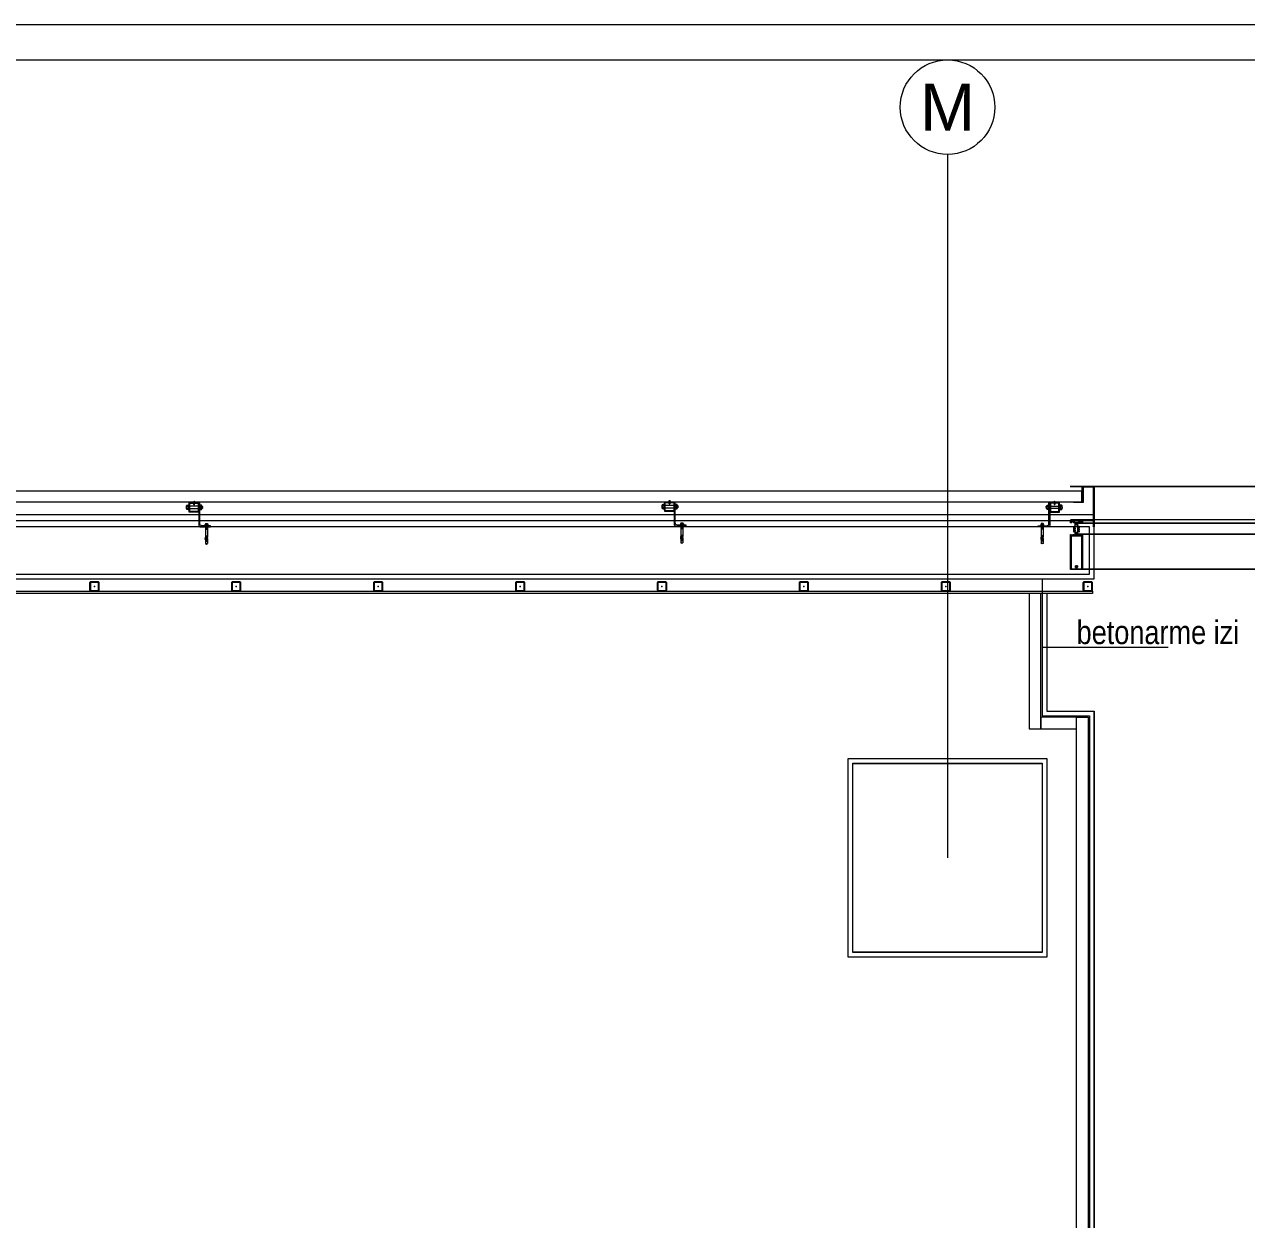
# Model space of a CAD drawing. Extents: x -3709 to 34975, y -230 to 8245.
# Drawn here: x 18851 to 19367, y 3699 to 4205 of the extents above; entities that cross this region are included whole.
import ezdxf
from ezdxf.enums import TextEntityAlignment as Align

# ---------------------------------------------------------------- set-up
doc = ezdxf.new("R2010")
doc.units = 0
doc.linetypes.add('Grundrisse$0$AUSGEZOGEN', pattern=[2, 1, 1])
doc.linetypes.add('HIDDEN', pattern=[0.375, 0.25, -0.125])
doc.layers.get('0').update_dxf_attribs({"color": 9, "lineweight": 9})
for name, color, linetype, lineweight in [('00', 9, 'Continuous', 9), ('01', 9, 'Continuous', 9), ('06B', 9, 'Continuous', 9), ('06C', 9, 'Continuous', 9), ('06D', 9, 'Continuous', 9), ('10', 9, 'Continuous', 9), ('10A', 9, 'Continuous', 9), ('11', 9, 'Continuous', 9), ('14', 9, 'Continuous', 9), ('15', 9, 'Continuous', 9), ('21', 9, 'Continuous', 9), ('24', 9, 'Continuous', 9), ('33', 9, 'BATTING', 9), ('35', 9, 'Continuous', 9), ('40A', 9, 'Continuous', 9)]:
    doc.layers.add(name, color=color, linetype=linetype, lineweight=lineweight)
doc.styles.add('Arial', font='arial.ttf', dxfattribs={"height": 2.5})
doc.styles.add('MuuM_TEXT-STANDART', font='ARIALN.TTF')
doc.linetypes.add('BATTING', pattern='A,0.0001,-0.1,[134,ltypeshp.shx,S=0.1,R=0,X=-0.1,Y=0],-0.2,[134,ltypeshp.shx,S=0.1,R=180,X=0.1,Y=0],-0.1', length=0.4001)

# ---------------------------------------------------------------- blocks, each defined once
blk = doc.blocks.new('p-kolon-80x80-vw')
at = {"layer": '01'}
blk.add_lwpolyline([(-40, -40), (-40, 40), (40, 40), (40, -40)], close=True, dxfattribs=at)
blk = doc.blocks.new('p-profil-21')
at = {"layer": '10A', "linetype": 'Continuous'}
for points in [[(2.39, 20.82), (2.34, 20.87), (-2.34, 20.87), (-2.39, 20.82), (-2.39, 20.21), (-2.3, 20.18), (-2.28, 20.12), (-2.39, 19.8), (-2.5, 19.8), (-2.5, 20.85), (-2.45, 20.96), (-2.35, 21), (2.35, 21), (2.46, 20.95), (2.5, 20.85), (2.5, 19.8), (2.39, 19.8), (2.28, 20.12), (2.3, 20.18), (2.39, 20.21)], [(-2.07, 19.94), (-1.95, 19.94), (-1.95, 19.88), (-2.03, 19.8), (-2.35, 19.8), (-2.25, 20.17), (-2.25, 20.2), (-2.27, 20.23), (-2.33, 20.26), (-2.35, 20.31), (-2.27, 20.47), (-2.2, 20.61), (-2.13, 20.78), (-2.1, 20.79), (-2.07, 20.78), (-2.05, 20.74), (-2.05, 20.4), (-2, 20.35), (-1.08, 20.35), (-0.98, 20.25), (-0.98, 20.1), (-0.88, 20), (-0.03, 20), (0, 19.98), (0.02, 20), (0.88, 20), (0.98, 20.1), (0.98, 20.25), (1.08, 20.35), (2, 20.35), (2.05, 20.4), (2.05, 20.74), (2.07, 20.78), (2.1, 20.79), (2.14, 20.77), (2.21, 20.58), (2.26, 20.48), (2.35, 20.3), (2.33, 20.27), (2.27, 20.23), (2.25, 20.2), (2.25, 20.18), (2.35, 19.8), (2.03, 19.8), (1.95, 19.88), (1.95, 19.94), (2.07, 19.94), (2.07, 20.1), (1.97, 20.2), (1.13, 20.2), (1.13, 19.94), (1.25, 19.94), (1.25, 19.88), (1.17, 19.8), (-1.17, 19.8), (-1.25, 19.88), (-1.25, 19.94), (-1.13, 19.94), (-1.13, 20.2), (-1.97, 20.2), (-2.07, 20.1)], [(2.5, 14.75), (2.5, 0.15), (2.46, 0.05), (2.35, 0), (-2.35, 0), (-2.47, 0.06), (-2.5, 0.15), (-2.5, 14.75), (-2.3, 14.75), (-2.22, 14.67), (-2.22, 14.61), (-2.34, 14.61), (-2.34, 14.38), (-1.9, 14.38), (-1.87, 14.36), (-1.85, 14.38), (-1.4, 14.38), (-1.4, 14.61), (-1.52, 14.61), (-1.52, 14.67), (-1.44, 14.75), (-1.08, 14.75), (-1.08, 14.63), (-1.2, 14.63), (-1.2, 14.42), (-0.65, 14.42), (-0.53, 14.48), (-0.5, 14.57), (-0.5, 15.7), (-0.45, 15.75), (-0.35, 15.75), (-0.25, 15.65), (-0.25, 15.56), (-0.2, 15.53), (-0.2, 15.41), (-0.25, 15.38), (-0.2, 15.35), (-0.2, 15.23), (-0.25, 15.2), (-0.2, 15.17), (-0.2, 15.05), (-0.25, 15.02), (-0.2, 14.99), (-0.2, 14.87), (-0.25, 14.84), (-0.2, 14.81), (-0.2, 14.69), (-0.25, 14.66), (-0.2, 14.63), (-0.2, 14.59), (-0.09, 14.4), (0, 14.35), (0.09, 14.4), (0.2, 14.59), (0.2, 14.72), (0.25, 14.75), (0.2, 14.78), (0.2, 14.9), (0.25, 14.93), (0.2, 14.96), (0.2, 15.08), (0.25, 15.11), (0.2, 15.14), (0.2, 15.26), (0.25, 15.29), (0.2, 15.32), (0.2, 15.44), (0.25, 15.47), (0.2, 15.5), (0.2, 15.62), (0.25, 15.65), (0.37, 15.75), (0.45, 15.75), (0.5, 15.7), (0.5, 14.57), (0.56, 14.45), (0.65, 14.42), (1.22, 14.42), (1.22, 14.63), (1.1, 14.63), (1.1, 14.75), (1.46, 14.75), (1.54, 14.67), (1.54, 14.61), (1.42, 14.61), (1.42, 14.38), (1.86, 14.38), (1.89, 14.36), (1.91, 14.38), (2.36, 14.38), (2.36, 14.61), (2.24, 14.61), (2.24, 14.67), (2.32, 14.75)]]:
    blk.add_lwpolyline(points, close=True, dxfattribs=at)
at = {"layer": '10A', "linetype": 'Grundrisse$0$AUSGEZOGEN'}
for points in [[(-0.94, 18.2), (-0.89, 18.22), (-0.5, 18.27), (-0.5, 18.16), (-0.55, 18.11), (-0.58, 18.09), (-0.9, 18.09), (-1.05, 18), (-1.1, 17.89), (-1.13, 17.55), (-1.13, 17.54), (-1.16, 17.53), (-1.18, 17.55), (-1.18, 17.9), (-1.18, 17.91), (-1.17, 17.96), (-1.15, 18), (-1.13, 18.05), (-1.1, 18.09), (-1.06, 18.12), (-1.02, 18.16), (-0.98, 18.18)], [(-0.94, 17.32), (-0.89, 17.34), (-0.5, 17.39), (-0.5, 17.28), (-0.55, 17.23), (-0.58, 17.21), (-0.9, 17.21), (-1.05, 17.12), (-1.1, 17.01), (-1.13, 16.67), (-1.13, 16.66), (-1.16, 16.65), (-1.18, 16.67), (-1.18, 17.02), (-1.18, 17.03), (-1.17, 17.08), (-1.15, 17.12), (-1.13, 17.17), (-1.1, 17.21), (-1.06, 17.24), (-1.02, 17.28), (-0.98, 17.3)], [(-0.94, 16.44), (-0.89, 16.46), (-0.5, 16.51), (-0.5, 16.4), (-0.55, 16.35), (-0.58, 16.33), (-0.9, 16.33), (-1.05, 16.24), (-1.1, 16.13), (-1.13, 15.79), (-1.13, 15.78), (-1.16, 15.77), (-1.18, 15.79), (-1.18, 16.14), (-1.18, 16.15), (-1.17, 16.2), (-1.15, 16.24), (-1.13, 16.29), (-1.1, 16.33), (-1.06, 16.36), (-1.02, 16.4), (-0.98, 16.42)], [(0.5, 15.78), (0.32, 15.78), (0.22, 15.72), (0.19, 15.58), (0.2, 15.41), (0.21, 15.24), (0.21, 15.16), (0.24, 15.13), (0.2, 15.1), (0.2, 15.06), (0.19, 14.88), (0.19, 14.83), (0.17, 14.77), (0.09, 14.63), (0, 14.58), (-0.09, 14.63), (-0.17, 14.77), (-0.19, 14.83), (-0.19, 14.88), (-0.2, 15.06), (-0.2, 15.1), (-0.23, 15.13), (-0.21, 15.16), (-0.21, 15.24), (-0.2, 15.41), (-0.19, 15.58), (-0.23, 15.73), (-0.32, 15.78), (-0.5, 15.78), (-0.5, 18.61), (-0.48, 18.69), (-0.37, 18.93), (-0.37, 18.96), (-0.4, 18.97), (-0.47, 18.96), (-0.49, 18.97), (-0.5, 19.02), (-0.5, 19.56), (-0.4, 19.66), (-0.29, 19.63), (-0.27, 19.52), (-0.34, 19.52), (-0.37, 19.49), (-0.37, 19.2), (-0.34, 19.13), (-0.03, 18.82), (0, 18.81), (0.04, 18.82), (0.34, 19.13), (0.37, 19.2), (0.37, 19.49), (0.34, 19.52), (0.26, 19.52), (0.29, 19.63), (0.36, 19.66), (0.47, 19.63), (0.5, 19.56), (0.5, 18.99), (0.47, 18.96), (0.4, 18.97), (0.38, 18.96), (0.37, 18.93), (0.48, 18.69), (0.5, 18.61)], [(0.92, 18.21), (0.88, 18.22), (0.5, 18.27), (0.5, 18.16), (0.55, 18.11), (0.58, 18.09), (0.89, 18.09), (1.04, 18), (1.08, 17.89), (1.11, 17.56), (1.12, 17.54), (1.15, 17.53), (1.17, 17.55), (1.17, 17.9), (1.17, 17.91), (1.16, 17.96), (1.14, 18), (1.12, 18.05), (1.09, 18.09), (1.05, 18.13), (1.01, 18.16), (0.97, 18.18)], [(0.92, 17.33), (0.88, 17.34), (0.5, 17.39), (0.5, 17.28), (0.55, 17.23), (0.58, 17.21), (0.89, 17.21), (1.04, 17.12), (1.08, 17.01), (1.11, 16.68), (1.12, 16.66), (1.15, 16.65), (1.17, 16.67), (1.17, 17.02), (1.17, 17.03), (1.16, 17.08), (1.14, 17.12), (1.12, 17.17), (1.09, 17.21), (1.05, 17.25), (1.01, 17.28), (0.97, 17.3)], [(0.92, 16.45), (0.88, 16.46), (0.5, 16.51), (0.5, 16.4), (0.55, 16.35), (0.58, 16.33), (0.89, 16.33), (1.04, 16.24), (1.08, 16.13), (1.11, 15.8), (1.12, 15.78), (1.15, 15.77), (1.17, 15.79), (1.17, 16.14), (1.17, 16.15), (1.16, 16.2), (1.14, 16.24), (1.12, 16.29), (1.09, 16.33), (1.05, 16.37), (1.01, 16.4), (0.97, 16.42)]]:
    blk.add_lwpolyline(points, close=True, dxfattribs=at)
at = {"layer": '10A', "linetype": 'Continuous'}
blk.add_lwpolyline([(2.29, 14.15), (-2.29, 14.15), (-2.29, 0.21), (-0.16, 0.21), (-0.11, 0.26), (-0.11, 0.72), (-0.17, 0.78), (-0.22, 0.8), (-0.27, 0.83), (-0.31, 0.87), (-0.35, 0.91), (-0.38, 0.95), (-0.41, 1), (-0.43, 1.05), (-0.45, 1.1), (-0.46, 1.16), (-0.46, 1.21), (-0.45, 1.27), (-0.44, 1.32), (-0.42, 1.38), (-0.4, 1.43), (-0.37, 1.47), (-0.33, 1.51), (-0.29, 1.55), (-0.18, 1.56), (-0.13, 1.48), (-0.13, 1.34), (-0.16, 1.32), (-0.18, 1.33), (-0.22, 1.22), (-0.18, 1.08), (-0.16, 1.08), (-0.14, 1.07), (-0.12, 1), (0.01, 0.96), (0.11, 1), (0.12, 1.07), (0.15, 1.08), (0.16, 1.07), (0.2, 1.22), (0.16, 1.32), (0.15, 1.32), (0.12, 1.33), (0.11, 1.35), (0.11, 1.48), (0.18, 1.58), (0.27, 1.55), (0.31, 1.51), (0.35, 1.47), (0.38, 1.43), (0.41, 1.38), (0.42, 1.32), (0.44, 1.27), (0.44, 1.21), (0.44, 1.16), (0.43, 1.1), (0.42, 1.05), (0.39, 1), (0.37, 0.95), (0.33, 0.91), (0.29, 0.87), (0.25, 0.83), (0.2, 0.8), (0.15, 0.78), (0.09, 0.72), (0.09, 0.26), (0.14, 0.21), (2.29, 0.21), (2.29, 14.15)], dxfattribs=at)
blk = doc.blocks.new('p-cephe-birincikat-onkisim')
at = {"layer": '06D'}
for points in [[(-240, 17), (-908.15, 17)], [(-240, 3), (-903.15, 3)], [(-240, -18), (-903.15, -18)]]:
    blk.add_lwpolyline(points, dxfattribs=at)
at = {"layer": '15', "linetype": 'Continuous'}
blk.add_lwpolyline([(-905, -3), (-742.34, -3), (-742.34, 1.5), (-905, 1.5)], close=True, dxfattribs=at)
blk.add_blockref('p-profil-21', (-905.5, -18))
blk = doc.blocks.new('cxvxv')
for p, q in [((-21988.4, 8560.98, 0), (-21988.4, 8560.32, 0)), ((-21988.4, 8560.32, 0), (-21986.64, 8560.32, 0)), ((-21986.86, 8561.07, 0), (-21988.18, 8561.07, 0)), ((-21988.02, 8561.25, 0), (-21987.03, 8561.3, 0)), ((-21988.02, 8561.25, 0), (-21988, 8561.26, 0)), ((-21988, 8561.23, 0), (-21988.02, 8561.25, 0)), ((-21988.02, 8561.13, 0), (-21987.03, 8561.19, 0)), ((-21988.02, 8561.13, 0), (-21988, 8561.14, 0)), ((-21988, 8561.11, 0), (-21988.02, 8561.13, 0)), ((-21988.02, 8560.32, 0), (-21987.02, 8560.32, 0)), ((-21988.02, 8560.28, 0), (-21988.02, 8560.32, 0)), ((-21988.02, 8560.11, 0), (-21988.02, 8555.61, 0)), ((-21988, 8561.3, 0), (-21987.94, 8561.35, 0)), ((-21988, 8561.26, 0), (-21988, 8561.3, 0)), ((-21988, 8561.14, 0), (-21988, 8561.23, 0)), ((-21988, 8561.07, 0), (-21988, 8561.11, 0)), ((-21987.96, 8560.98, 0), (-21987.96, 8560.32, 0)), ((-21987.54, 8561.35, 0), (-21987.94, 8561.35, 0)), ((-21987.7, 8561.05, 0), (-21987.7, 8561.08, 0)), ((-21987.7, 8561.07, 0), (-21987.7, 8561.07, 0)), ((-21987.54, 8561.35, 0), (-21987.1, 8561.35, 0)), ((-21987.03, 8561.3, 0), (-21987.1, 8561.35, 0)), ((-21987.08, 8560.64, 0), (-21987.08, 8560.98, 0)), ((-21987.08, 8560.64, 0), (-21987.08, 8560.32, 0)), ((-21987.06, 8560.32, 0), (-21987.06, 8560.28, 0)), ((-21987.06, 8555.61, 0), (-21987.06, 8560.11, 0)), ((-21987.05, 8561.32, 0), (-21987.03, 8561.3, 0)), ((-21987.03, 8561.3, 0), (-21987.05, 8561.28, 0)), ((-21987.03, 8561.3, 0), (-21987.05, 8561.29, 0)), ((-21987.05, 8561.28, 0), (-21987.05, 8561.2, 0)), ((-21987.05, 8561.2, 0), (-21987.03, 8561.19, 0)), ((-21987.03, 8561.19, 0), (-21987.05, 8561.17, 0)), ((-21987.05, 8561.17, 0), (-21987.05, 8561.08, 0)), ((-21987.05, 8561.08, 0), (-21987.03, 8561.07, 0)), ((-21987.02, 8560.32, 0), (-21987.02, 8560.28, 0)), ((-21987.02, 8555.61, 0), (-21987.02, 8560.11, 0)), ((-21986.64, 8560.32, 0), (-21986.64, 8560.98, 0)), ((-21988.4, 8555.4, 0), (-21986.64, 8555.4, 0)), ((-21988.4, 8554.74, 0), (-21988.4, 8555.4, 0)), ((-21986.86, 8554.65, 0), (-21988.17, 8554.65, 0)), ((-21988.02, 8555.44, 0), (-21988.02, 8555.4, 0)), ((-21988.02, 8555.4, 0), (-21987.02, 8555.4, 0)), ((-21987.96, 8554.74, 0), (-21987.96, 8555.4, 0)), ((-21987.08, 8555.08, 0), (-21987.08, 8555.4, 0)), ((-21987.08, 8555.08, 0), (-21987.08, 8554.74, 0)), ((-21987.06, 8555.4, 0), (-21987.06, 8555.44, 0)), ((-21987.02, 8555.4, 0), (-21987.02, 8555.44, 0)), ((-21986.64, 8555.4, 0), (-21986.64, 8554.74, 0))]:
    blk.add_line(p, q)
at = {"elevation": 0}
for points in [[(-21986.3, 8560.11), (-21988.7, 8560.11), (-21988.7, 8560.28), (-21986.3, 8560.28)], [(-21986.3, 8555.61), (-21988.7, 8555.61), (-21988.7, 8555.44), (-21986.3, 8555.44)]]:
    blk.add_lwpolyline(points, close=True, dxfattribs=at)
for points in [[(-21987.98, 8560.28), (-21987.98, 8560.32)], [(-21987.98, 8560.11), (-21987.98, 8555.61)], [(-21987.98, 8555.44), (-21987.98, 8555.4)]]:
    blk.add_lwpolyline(points, dxfattribs=at)
for centre, radius, start, end in [((-21988.18, 8560.75, 0), 0.315, 45.8497, 134.1503), ((-21987.52, 8559.95, 0), 1.12, 66.8701, 113.1299), ((-21987.52, 8559.95, 0), 1.12, 66.8701, 113.1299), ((-21986.86, 8560.76, 0), 0.313, 45.449, 134.551), ((-21988.18, 8554.97, 0), 0.315, 225.8497, 314.1503), ((-21987.52, 8555.77, 0), 1.12, 246.8701, 293.1299), ((-21987.52, 8555.77, 0), 1.12, 246.8701, 293.1299), ((-21986.86, 8554.96, 0), 0.313, 225.449, 314.551)]:
    blk.add_arc(centre, radius, start, end)
blk = doc.blocks.new('VIDA')
for p, q in [((-18072, 6523.9), (-18071.9, 6524)), ((-18071.9, 6523.8), (-18072, 6523.9)), ((-18071.9, 6524), (-18070.1, 6524.7)), ((-18069.6, 6522.9), (-18071.9, 6523.8)), ((-18069.7, 6524.9), (-18070.6, 6523.2)), ((-18070.6, 6523.2), (-18070.1, 6524.7)), ((-18070.1, 6524.7), (-18069.9, 6525.1)), ((-18069.9, 6525.1), (-18070.1, 6524.1)), ((-18070.1, 6524.1), (-18070, 6524.3)), ((-18070, 6524.3), (-18069.8, 6525.1)), ((-18069.9, 6525.1), (-18069.8, 6525.1)), ((-18069.8, 6525.1), (-18069.7, 6524.9)), ((-18069.7, 6524.9), (-18069.3, 6525)), ((-18069.6, 6522.8), (-18069.1, 6525)), ((-18069.6, 6522.8), (-18069.6, 6522.9)), ((-18069.4, 6522.4), (-18069.6, 6522.8)), ((-18068.9, 6525.3), (-18069.4, 6522.4)), ((-18069.3, 6522.4), (-18069.4, 6522.4)), ((-18069.3, 6522.4), (-18068.9, 6525.3)), ((-18069.3, 6525), (-18069.1, 6525)), ((-18069.1, 6522.8), (-18069.3, 6522.4)), ((-18069.1, 6525), (-18068.9, 6525.3)), ((-18068.7, 6522.8), (-18069.1, 6522.8)), ((-18068.9, 6525.3), (-18068.9, 6525.3)), ((-18068.9, 6525.3), (-18068.7, 6525)), ((-18068.7, 6522.8), (-18068.2, 6525)), ((-18068.7, 6525), (-18068.2, 6525)), ((-18068.5, 6522.4), (-18068.7, 6522.8)), ((-18068, 6525.3), (-18068.5, 6522.4)), ((-18068.4, 6522.4), (-18068.5, 6522.4)), ((-18068.4, 6522.4), (-18067.9, 6525.3)), ((-18068.2, 6522.8), (-18068.4, 6522.4)), ((-18068.2, 6522.8), (-18068.4, 6522.4)), ((-18068.2, 6525), (-18068, 6525.3)), ((-18067.7, 6525), (-18068.2, 6522.8)), ((-18067.7, 6522.8), (-18068.2, 6522.8)), ((-18067.9, 6525.3), (-18068, 6525.3)), ((-18067.9, 6525.3), (-18067.7, 6525)), ((-18067.7, 6522.8), (-18067.2, 6525)), ((-18067.7, 6525), (-18067.2, 6525)), ((-18067.5, 6522.4), (-18067.7, 6522.8)), ((-18067, 6525.3), (-18067.5, 6522.4)), ((-18067.4, 6522.4), (-18067.5, 6522.4)), ((-18067.4, 6522.4), (-18066.9, 6525.3)), ((-18067.2, 6522.8), (-18067.4, 6522.4)), ((-18067.2, 6522.8), (-18067.4, 6522.4)), ((-18067.2, 6525), (-18067, 6525.3)), ((-18066.7, 6525), (-18067.2, 6522.8)), ((-18066.7, 6522.8), (-18067.2, 6522.8)), ((-18066.9, 6525.3), (-18067, 6525.3)), ((-18066.9, 6525.3), (-18066.7, 6525)), ((-18066.3, 6525), (-18066.7, 6525)), ((-18066.7, 6522.8), (-18066.3, 6525)), ((-18066.5, 6522.4), (-18066.7, 6522.8)), ((-18066.1, 6525.3), (-18066.5, 6522.4)), ((-18066.5, 6522.4), (-18066, 6525.3)), ((-18066.3, 6522.8), (-18066.5, 6522.4)), ((-18066.3, 6522.8), (-18066.5, 6522.4)), ((-18066.5, 6522.4), (-18066.5, 6522.4)), ((-18066.3, 6525), (-18066.1, 6525.3)), ((-18065.8, 6525), (-18066.3, 6522.8)), ((-18066.3, 6522.8), (-18065.8, 6522.8)), ((-18066, 6525.3), (-18066.1, 6525.3)), ((-18066, 6525.3), (-18065.8, 6525)), ((-18065.8, 6522.8), (-18065.3, 6525)), ((-18065.8, 6525), (-18065.3, 6525)), ((-18065.6, 6522.4), (-18065.8, 6522.8)), ((-18065.1, 6525.3), (-18065.6, 6522.4)), ((-18065.5, 6522.4), (-18065.6, 6522.4)), ((-18065.5, 6522.4), (-18065, 6525.3)), ((-18065.3, 6522.8), (-18065.5, 6522.4)), ((-18065.3, 6522.8), (-18065.5, 6522.4)), ((-18065.3, 6525), (-18065.1, 6525.3)), ((-18064.8, 6525), (-18065.3, 6522.8)), ((-18064.8, 6522.8), (-18065.3, 6522.8)), ((-18065.1, 6525.3), (-18065, 6525.3)), ((-18065, 6525.3), (-18064.8, 6525)), ((-18064.8, 6525), (-18064.3, 6525)), ((-18064.8, 6522.8), (-18064.3, 6525)), ((-18064.6, 6522.4), (-18064.8, 6522.8)), ((-18064.1, 6525.3), (-18064.6, 6522.4)), ((-18064.5, 6522.4), (-18064.6, 6522.4)), ((-18064.5, 6522.4), (-18064, 6525.3)), ((-18064.3, 6522.8), (-18064.5, 6522.4)), ((-18064.3, 6522.8), (-18064.5, 6522.4)), ((-18064.3, 6525), (-18064.1, 6525.3)), ((-18063.8, 6525), (-18064.3, 6522.8)), ((-18063.8, 6522.8), (-18064.3, 6522.8)), ((-18064, 6525.3), (-18064.1, 6525.3)), ((-18064, 6525.3), (-18063.8, 6525)), ((-18063.8, 6522.8), (-18062, 6525)), ((-18062, 6525), (-18063.8, 6525)), ((-18063.6, 6522.4), (-18063.8, 6522.8)), ((-18063.6, 6522.4), (-18061.7, 6525.3)), ((-18061.8, 6525.3), (-18063.6, 6522.4)), ((-18062, 6522.8), (-18063.6, 6522.4)), ((-18062, 6522.8), (-18063.6, 6522.4)), ((-18063.6, 6522.4), (-18063.6, 6522.4)), ((-18061.5, 6525), (-18063.4, 6522.8)), ((-18063.4, 6522.8), (-18061.5, 6522.8)), ((-18061.7, 6525.3), (-18063.2, 6525.3)), ((-18062.7, 6522.4), (-18061.5, 6522.8)), ((-18062.6, 6522.4), (-18062.1, 6525.3)), ((-18062.4, 6522.8), (-18062.6, 6522.4)), ((-18062.4, 6522.8), (-18062.6, 6522.4)), ((-18062.6, 6522.4), (-18061.3, 6522.4)), ((-18062.4, 6525), (-18062.2, 6525.3)), ((-18061.5, 6525), (-18062.4, 6525)), ((-18061.5, 6522.8), (-18062.4, 6525)), ((-18061.9, 6525), (-18062.4, 6522.8)), ((-18061.9, 6522.8), (-18062.4, 6522.8)), ((-18062.2, 6525.3), (-18062.1, 6525.3)), ((-18062.2, 6525.3), (-18061.3, 6522.4)), ((-18062.1, 6525.3), (-18061.9, 6525)), ((-18062, 6525), (-18061.8, 6525.3)), ((-18061.9, 6525), (-18061.4, 6525)), ((-18061.9, 6522.8), (-18061.4, 6525)), ((-18061.7, 6522.4), (-18061.9, 6522.8)), ((-18061.2, 6525.3), (-18061.7, 6522.4)), ((-18061.7, 6525.3), (-18061.5, 6525)), ((-18061.6, 6522.4), (-18061.7, 6522.4)), ((-18061.6, 6522.4), (-18061.2, 6525.3)), ((-18061.4, 6522.8), (-18061.6, 6522.4)), ((-18061.4, 6522.8), (-18061.6, 6522.4)), ((-18061.4, 6525), (-18061.2, 6525.3)), ((-18061, 6525), (-18061.4, 6522.8)), ((-18060.9, 6522.8), (-18061.4, 6522.8)), ((-18061.2, 6525.3), (-18061, 6525)), ((-18061.2, 6525.3), (-18061.2, 6525.3)), ((-18061, 6525), (-18060.5, 6525)), ((-18060.9, 6522.8), (-18060.5, 6525)), ((-18060.7, 6522.4), (-18060.9, 6522.8)), ((-18060.7, 6522.4), (-18060.2, 6525.3)), ((-18060.3, 6525.3), (-18060.7, 6522.4)), ((-18060.5, 6522.8), (-18060.7, 6522.4)), ((-18060.5, 6522.8), (-18060.7, 6522.4)), ((-18060.7, 6522.4), (-18060.7, 6522.4)), ((-18060.5, 6525), (-18060.3, 6525.3)), ((-18060, 6525), (-18060.5, 6522.8)), ((-18060.5, 6522.8), (-18060, 6522.8)), ((-18060.3, 6525.3), (-18060.2, 6525.3)), ((-18060.2, 6525.3), (-18060, 6525)), ((-18060, 6525), (-18059.5, 6525)), ((-18060, 6522.8), (-18059.5, 6525)), ((-18059.8, 6522.4), (-18060, 6522.8)), ((-18059.3, 6525.3), (-18059.8, 6522.4)), ((-18059.7, 6522.4), (-18059.8, 6522.4)), ((-18059.7, 6522.4), (-18059.2, 6525.3)), ((-18059.5, 6522.8), (-18059.7, 6522.4)), ((-18059.5, 6522.8), (-18059.7, 6522.4)), ((-18059.5, 6525), (-18059.3, 6525.3)), ((-18059.2, 6524), (-18059.5, 6522.8)), ((-18059.5, 6522.8), (-18059.2, 6522.8)), ((-18059.3, 6525.3), (-18059.2, 6525.3)), ((-18058.1, 6526.6), (-18059.2, 6526.6)), ((-18059.2, 6521.2), (-18059.2, 6526.6)), ((-18058.1, 6521.2), (-18059.2, 6521.2))]:
    blk.add_line(p, q)
for points in [[(-18068.7, 6525), (-18069.1, 6522.8)], [(-18057.2, 6524.3), (-18057.5, 6524), (-18057.5, 6523.8), (-18057.2, 6523.5)]]:
    blk.add_lwpolyline(points)
for centre, start, end in [((-18062.4, 6523.6), 7.5095, 35.2427), ((-18062.4, 6524.2), 324.7573, 352.4905)]:
    blk.add_arc(centre, 5.21, start, end)
blk = doc.blocks.new('çelik dübel')
at = {"ltscale": 7}
for p, q in [((-87.2, -2), (-85, 2)), ((-85, -6), (-85, 2)), ((-68, 2), (-85, 2)), ((-75, -6), (-75, 2)), ((-70, -6), (-70, 2)), ((-68, 3), (-58, 2)), ((-68, -7), (-68, 3)), ((-58, -6), (-58, 2)), ((-8.5, 2), (-58, 2)), ((-53, 1.5), (-58, 1.5)), ((-53, -6), (-53, 2)), ((-25, -6), (-25, 2)), ((-25, -6), (-23.9, 2)), ((-23, -6), (-21.9, 2)), ((-21, -6), (-19.9, 2)), ((-19, -6), (-17.9, 2)), ((-17, -6), (-15.9, 2)), ((-85, -6), (-87.2, -2)), ((-68, -6), (-85, -6)), ((-68, -7), (-58, -6)), ((-53, -5.5), (-58, -5.5)), ((-8.5, -6), (-58, -6))]:
    blk.add_line(p, q, dxfattribs=at)
for p, q in [((-15, -6), (-13.9, 2)), ((-13, -6), (-11.9, 2)), ((-11, -6), (-10, 1.1)), ((-10, -9), (-10, 5)), ((-9, 5), (-10, 5)), ((-10, 3), (-10, 5)), ((-9, -9), (-9, 5)), ((-8.5, 2), (-8.5, 3)), ((-8.5, -4), (-8.5, 0)), ((-5, 4), (-7.5, 4)), ((-5, 1), (-7.5, 1)), ((-4, 2), (-4, 3)), ((-1, 2), (-4, 2)), ((-4, -4), (-4, 0)), ((-3, -6), (-1.9, 2)), ((-1, -6), (0, 1.1)), ((0, -5), (0, 1)), ((-10, -7), (-10, -9.1)), ((-9, -9), (-10, -9)), ((-8.5, -6), (-8.5, -7)), ((-5, -5), (-7.5, -5)), ((-5, -8), (-7.5, -8)), ((-4, -6), (-4, -7)), ((-1, -6), (-4, -6))]:
    blk.add_line(p, q)
for points in [[(-68, 0.6), (-67.4, 0.4), (-67, 0.1), (-66.6, -0.3), (-66.2, -0.8), (-65.9, -1.3), (-65.7, -1.9), (-65.4, -2.3), (-65.2, -2.8), (-65, -3.1), (-64.8, -3.3), (-64.6, -3.5), (-64.4, -3.6), (-64.2, -3.5), (-63.9, -3.5), (-63.7, -3.3), (-63.5, -3.1), (-63.2, -2.9), (-62.9, -2.6), (-62.7, -2.3), (-62.4, -2), (-62.1, -1.7), (-61.9, -1.4), (-61.6, -1.1), (-61.4, -0.9), (-61.2, -0.7), (-61, -0.6), (-60.8, -0.5), (-60.6, -0.5), (-60.4, -0.5), (-60.3, -0.7), (-60.1, -0.9), (-59.9, -1.1), (-59.8, -1.5), (-59.6, -1.9), (-59.4, -2.3), (-59.2, -2.7), (-58.9, -3), (-58.7, -3.3), (-58.4, -3.5), (-58, -3.5)], [(-68, -0.5), (-68, -0.5), (-67.9, -0.5), (-67.9, -0.5), (-67.8, -0.5), (-67.8, -0.6), (-67.7, -0.6), (-67.7, -0.6), (-67.6, -0.7), (-67.6, -0.7), (-67.6, -0.8), (-67.5, -0.8), (-67.5, -0.8), (-67.5, -0.9), (-67.4, -0.9), (-67.4, -0.9), (-67.3, -1), (-67.3, -1), (-67.3, -1.1), (-67.2, -1.1), (-67.2, -1.2), (-67.2, -1.2), (-67.1, -1.3), (-67.1, -1.3), (-67.1, -1.4), (-67, -1.4), (-67, -1.5), (-67, -1.5), (-66.9, -1.6), (-66.9, -1.6), (-66.9, -1.7), (-66.9, -1.7), (-66.8, -1.8), (-66.8, -1.9), (-66.8, -1.9), (-66.7, -2), (-66.7, -2), (-66.7, -2.1), (-66.6, -2.2), (-66.6, -2.2), (-66.6, -2.3), (-66.6, -2.3), (-66.5, -2.4), (-66.5, -2.5), (-66.5, -2.5), (-66.4, -2.6), (-66.4, -2.7), (-66.4, -2.7), (-66.3, -2.8), (-66.3, -2.8), (-66.3, -2.9), (-66.3, -3), (-66.2, -3), (-66.2, -3.1), (-66.2, -3.1), (-66.1, -3.2), (-66.1, -3.2), (-66.1, -3.3), (-66, -3.4), (-66, -3.4), (-66, -3.5), (-65.9, -3.5), (-65.9, -3.6), (-65.9, -3.6), (-65.8, -3.7), (-65.8, -3.7), (-65.7, -3.8), (-65.7, -3.8), (-65.7, -3.9), (-65.6, -3.9), (-65.6, -4), (-65.5, -4), (-65.5, -4.1), (-65.4, -4.1), (-65.4, -4.1), (-65.3, -4.2), (-65.3, -4.2), (-65.2, -4.3), (-65.2, -4.3), (-65.1, -4.3), (-65, -4.4), (-65, -4.4), (-64.9, -4.4), (-64.9, -4.4), (-64.8, -4.5), (-64.7, -4.5), (-64.7, -4.5), (-64.6, -4.5), (-64.5, -4.5), (-64.5, -4.5), (-64.4, -4.5), (-64.3, -4.5), (-64.3, -4.5), (-64.2, -4.5), (-64.1, -4.5), (-64.1, -4.5), (-64, -4.5), (-64, -4.5), (-63.9, -4.5), (-63.8, -4.5), (-63.8, -4.5), (-63.7, -4.4), (-63.7, -4.4), (-63.6, -4.4), (-63.6, -4.4), (-63.5, -4.4), (-63.4, -4.3), (-63.4, -4.3), (-63.3, -4.3), (-63.3, -4.3), (-63.3, -4.2), (-63.2, -4.2), (-63.2, -4.2), (-63.1, -4.1), (-63.1, -4.1), (-63, -4.1), (-63, -4), (-62.9, -4), (-62.9, -4), (-62.9, -3.9), (-62.8, -3.9), (-62.8, -3.9), (-62.7, -3.8), (-62.7, -3.8), (-62.7, -3.8), (-62.6, -3.7), (-62.6, -3.7), (-62.5, -3.6), (-62.5, -3.6), (-62.5, -3.6), (-62.4, -3.5), (-62.4, -3.5), (-62.4, -3.5), (-62.3, -3.4), (-62.3, -3.4), (-62.2, -3.3), (-62.2, -3.3), (-62.2, -3.3), (-62.1, -3.2), (-62.1, -3.2), (-62.1, -3.1), (-62, -3.1), (-62, -3.1), (-62, -3), (-61.9, -3), (-61.9, -2.9), (-61.9, -2.9), (-61.8, -2.9), (-61.8, -2.8), (-61.7, -2.8), (-61.7, -2.7), (-61.7, -2.7), (-61.6, -2.6), (-61.6, -2.6), (-61.6, -2.6), (-61.5, -2.5), (-61.5, -2.5), (-61.5, -2.5), (-61.4, -2.4), (-61.4, -2.4), (-61.4, -2.3), (-61.3, -2.3), (-61.3, -2.3), (-61.3, -2.2), (-61.3, -2.2), (-61.2, -2.2), (-61.2, -2.1), (-61.2, -2.1), (-61.1, -2), (-61.1, -2), (-61.1, -2), (-61, -1.9), (-61, -1.9), (-61, -1.9), (-61, -1.9), (-60.9, -1.8), (-60.9, -1.8), (-60.9, -1.8), (-60.9, -1.8), (-60.9, -1.8), (-60.9, -1.7), (-60.8, -1.7), (-60.8, -1.7), (-60.8, -1.7), (-60.8, -1.7), (-60.8, -1.7), (-60.8, -1.8), (-60.7, -1.8), (-60.7, -1.8), (-60.7, -1.8), (-60.7, -1.9), (-60.7, -1.9), (-60.7, -1.9), (-60.6, -2), (-60.6, -2), (-60.6, -2.1), (-60.6, -2.1), (-60.6, -2.1), (-60.5, -2.2), (-60.5, -2.2), (-60.5, -2.3), (-60.5, -2.3), (-60.4, -2.4), (-60.4, -2.5), (-60.4, -2.5), (-60.4, -2.6), (-60.3, -2.6), (-60.3, -2.7), (-60.3, -2.7), (-60.3, -2.8), (-60.2, -2.8), (-60.2, -2.9), (-60.2, -3), (-60.1, -3), (-60.1, -3.1), (-60.1, -3.1), (-60, -3.2), (-60, -3.2), (-59.9, -3.3), (-59.9, -3.4), (-59.9, -3.4), (-59.8, -3.5), (-59.8, -3.5), (-59.7, -3.6), (-59.7, -3.6), (-59.6, -3.7), (-59.6, -3.8), (-59.5, -3.8), (-59.5, -3.9), (-59.4, -3.9), (-59.3, -4), (-59.3, -4), (-59.2, -4.1), (-59.1, -4.2), (-59, -4.2), (-58.9, -4.3), (-58.8, -4.3), (-58.6, -4.4), (-58.4, -4.4), (-58.2, -4.5), (-58, -4.5)]]:
    blk.add_lwpolyline(points)
for centre, start, end in [((-7.5, 3), 90, 180), ((-7.5, 2), 180, 270), ((-7.5, 0), 90, 180), ((-5, 3), 0, 90), ((-5, 2), 270, 0), ((-5, 0), 0, 90), ((-1, 1), 0, 90), ((-7.5, -4), 180, 270), ((-7.5, -6), 90, 180), ((-7.5, -7), 180, 270), ((-5, -4), 270, 0), ((-5, -6), 0, 90), ((-5, -7), 270, 0), ((-1, -5), 270, 0)]:
    blk.add_arc(centre, 1, start, end)
blk = doc.blocks.new('kjdol')
at = {"ltscale": 10, "elevation": -278.89}
blk.add_lwpolyline([(77394.12, 60089.89), (77403.28, 60089.89, 0.460237), (77404.18, 60090.79), (77404.18, 60094.89), (77403.78, 60094.89), (77403.78, 60091.29, -0.414214), (77402.78, 60090.29), (77394.12, 60090.29)], format="xyb", close=True, dxfattribs=at)
at = {"elevation": -249.79}
for points in [[(77397.97, 60089.9), (77397.97, 60085.9), (77393.97, 60085.9), (77393.97, 60089.9)], [(77397.77, 60089.7), (77397.77, 60086.1), (77394.17, 60086.1), (77394.17, 60089.7)]]:
    blk.add_lwpolyline(points, close=True, dxfattribs=at)
blk.add_blockref('cxvxv', (99383.5, 51530.11, -249.79))
at = {"extrusion": (0, 0, -1), "xscale": 0.1000000000058208, "yscale": 0.1000000000058208, "zscale": -0.0999999999999091}
blk.add_blockref('çelik dübel', (-77402.74, 60093.36, 459.25), dxfattribs=at)
at = {"xscale": 0.1000000000058208, "yscale": 0.1000000000058208, "zscale": 0.1000000000058208, "rotation": 180}
blk.add_blockref('VIDA', (75587.75, 60740.29, -249.79), dxfattribs=at)
blk = doc.blocks.new('0_aks')
at = {"linetype": 'Continuous'}
blk.add_circle((0, 0), 2, dxfattribs=at)
at = {"style": 'Arial'}
blk.add_attdef('AKS', text='', height=2, dxfattribs=at).set_placement((0, 0), align=Align.MIDDLE_CENTER)
blk = doc.blocks.new('p-aks_vw')
at = {"layer": '24', "ltscale": 2}
blk.add_lwpolyline([(4840, 3837.5), (4840, 3540)], dxfattribs=at)
at = {"layer": '24', "xscale": 10, "yscale": 10, "zscale": 10}
blk.add_blockref('0_aks', (4840, 3857.5), dxfattribs=at).add_auto_attribs({'AKS': 'M'})
blk = doc.blocks.new('Prf-40x40')
for points in [[(1.5, -2), (-1.5, -2, -0.414214), (-2, -1.5), (-2, 1.5, -0.414214), (-1.5, 2), (1.5, 2, -0.414214), (2, 1.5), (2, -1.5, -0.414214)], [(1.5, -1.7), (-1.5, -1.7, -0.414214), (-1.7, -1.5), (-1.7, 1.5, -0.414214), (-1.5, 1.7), (1.5, 1.7, -0.414214), (1.7, 1.5), (1.7, -1.5, -0.414214)]]:
    blk.add_lwpolyline(points, format="xyb", close=True)
blk.add_point((0, 0))

msp = doc.modelspace()

# ---------------------------------------------------------------- linework, layer by layer
at = {"layer": '00'}
for points in [[(18915.84, 3992.5), (18915.84, 3992.5), (18460.84, 3992.5), (18460.84, 3977.5), (18460.84, 3977.5), (18460.84, 3892.5), (18480.84, 3892.5), (18480.84, 3972.5)], [(18915.84, 3972.5), (19300.84, 3972.5), (19300.84, 3992.5), (18915.84, 3992.5)], [(18480.84, 3972.5), (18915.84, 3972.5), (18915.84, 3972.5)]]:
    msp.add_lwpolyline(points, dxfattribs=at)
at = {"layer": '06B'}
msp.add_lwpolyline([(19282.84, 3964.26), (19282.84, 3914.5), (19302.84, 3914.5), (19302.84, 1660.5)], dxfattribs=at)
at = {"layer": '06C'}
for points in [[(19280.34, 3907), (19280.34, 3964.26), (19275.34, 3964.26), (19275.34, 3907), (19280.34, 3907)], [(19295.34, 3912), (19280.34, 3912), (19280.34, 3907), (19295.34, 3907)]]:
    msp.add_lwpolyline(points, dxfattribs=at)
msp.add_lwpolyline([(19295.34, 3912), (19300.34, 3912), (19300.34, 1650.5), (19295.34, 1650.5)], close=True, dxfattribs=at)
at = {"layer": '06D'}
msp.add_lwpolyline([(18915.84, 3997.5), (18455.84, 3997.5), (18455.84, 3897.5), (18323.34, 3897.5)], dxfattribs=at)
at = {"layer": '06D', "elevation": 29.1}
msp.add_lwpolyline([(19302.51, 3997.5), (18915.84, 3997.5)], dxfattribs=at)
at = {"layer": '06D', "linetype": 'HIDDEN'}
msp.add_lwpolyline([(19280.84, 3970.5), (19280.84, 3912.5), (19300.84, 3912.5), (19300.84, 292.5), (19280.84, 292.5), (19280.84, 234.5)], dxfattribs=at)
at = {"layer": '10A'}
msp.add_lwpolyline([(18761.14, 4003), (19297.56, 4003), (19297.56, 4007.5), (18761.14, 4007.5)], dxfattribs=at)
at = {"layer": '10A', "elevation": 29.1}
msp.add_lwpolyline([(19294.11, 4002.7), (19294.11, 4003), (19297.81, 4003), (19297.81, 4009.5), (19302.81, 4009.5), (19302.81, 3998.5), (19302.81, 3998.5), (19302.81, 3992.5), (19302.51, 3992.5), (19302.51, 4009.2), (19298.11, 4009.2), (19298.11, 4002.7), (19294.11, 4002.7)], dxfattribs=at)
at = {"layer": '11', "elevation": -29.1}
msp.add_lwpolyline([(18482.84, 3964.26), (18482.84, 3965.26), (19302.09, 3965.26), (19302.09, 3964.26)], close=True, dxfattribs=at)
at = {"layer": '14'}
msp.add_lwpolyline([(18767.84, 3970.5), (18767.84, 3970.5), (19302.84, 3970.5), (19302.84, 3992.5)], dxfattribs=at)
msp.add_lwpolyline([(19198.84, 3894.5), (19282.84, 3894.5), (19282.84, 3810.5), (19198.84, 3810.5)], close=True, dxfattribs=at)
at = {"layer": '21'}
msp.add_lwpolyline([(19280.84, 3941.5), (19334.07, 3941.5)], dxfattribs=at)
at = {"layer": '33', "ltscale": 0.2}
for points in [[(18915.84, 3995), (18458.34, 3995), (18458.34, 3895), (18323.34, 3895)], [(19302.51, 3995), (18915.84, 3995)]]:
    msp.add_lwpolyline(points, dxfattribs=at)
at = {"layer": '35'}
msp.add_lwpolyline([(19302.84, 1794.5), (19302.84, 2410.5), (19302.84, 2410.5), (19302.84, 2494.5), (19302.84, 2494.5), (19302.84, 3110.5), (19302.84, 3110.5), (19302.84, 3194.5), (19302.84, 3194.5), (19302.84, 3810.5), (19302.84, 3810.5), (19302.84, 3914.5), (19302.84, 3914.5), (19302.84, 3914.5)], dxfattribs=at)
at = {"layer": '40A'}
for points in [[(20985, 0), (13990, 0), (13990, 4205), (20985, 4205)], [(14070, 4190), (20445.06, 4190), (20445.06, 15), (14070, 15)]]:
    msp.add_lwpolyline(points, close=True, dxfattribs=at)

# ---------------------------------------------------------------- block references
for name, p in [('p-cephe-birincikat-onkisim', (20200.84, 3992.5)), ('p-cephe-birincikat-onkisim', (20200.84, 3992.4)), ('p-kolon-80x80-vw', (19240.84, 3852.5)), ('p-kolon-80x80-vw', (19240.84, 3852.4))]:
    msp.add_blockref(name, p)
at = {"layer": '10', "rotation": 270}
for p in [(-41165.66, 81396.67, 249.79), (-40964.63, 81396.97, 249.79)]:
    msp.add_blockref('kjdol', p, dxfattribs=at)
at = {"layer": '10', "xscale": -1, "rotation": 90}
msp.add_blockref('kjdol', (79374.01, 81396.68, 278.89), dxfattribs=at)
at = {"layer": '10', "xscale": -1}
for p in [(18880.09, 3967.26, -29.1), (18940.09, 3967.26, -29.1), (19000.09, 3967.26, -29.1), (19060.09, 3967.26, -29.1), (19120.09, 3967.26, -29.1), (19180.09, 3967.26, -29.1), (19240.09, 3967.26, -29.1), (19300.09, 3967.26, -29.1)]:
    msp.add_blockref('Prf-40x40', p, dxfattribs=at)
at = {"layer": '24'}
msp.add_blockref('p-aks_vw', (14400.84, 312.5), dxfattribs=at)

# ---------------------------------------------------------------- texts
at = {"layer": '21', "style": 'MuuM_TEXT-STANDART'}
msp.add_text('betonarme izi', height=10, dxfattribs=at).set_placement((19295.41, 3952.86), align=Align.TOP_LEFT)

doc.saveas('drawing.dxf')
